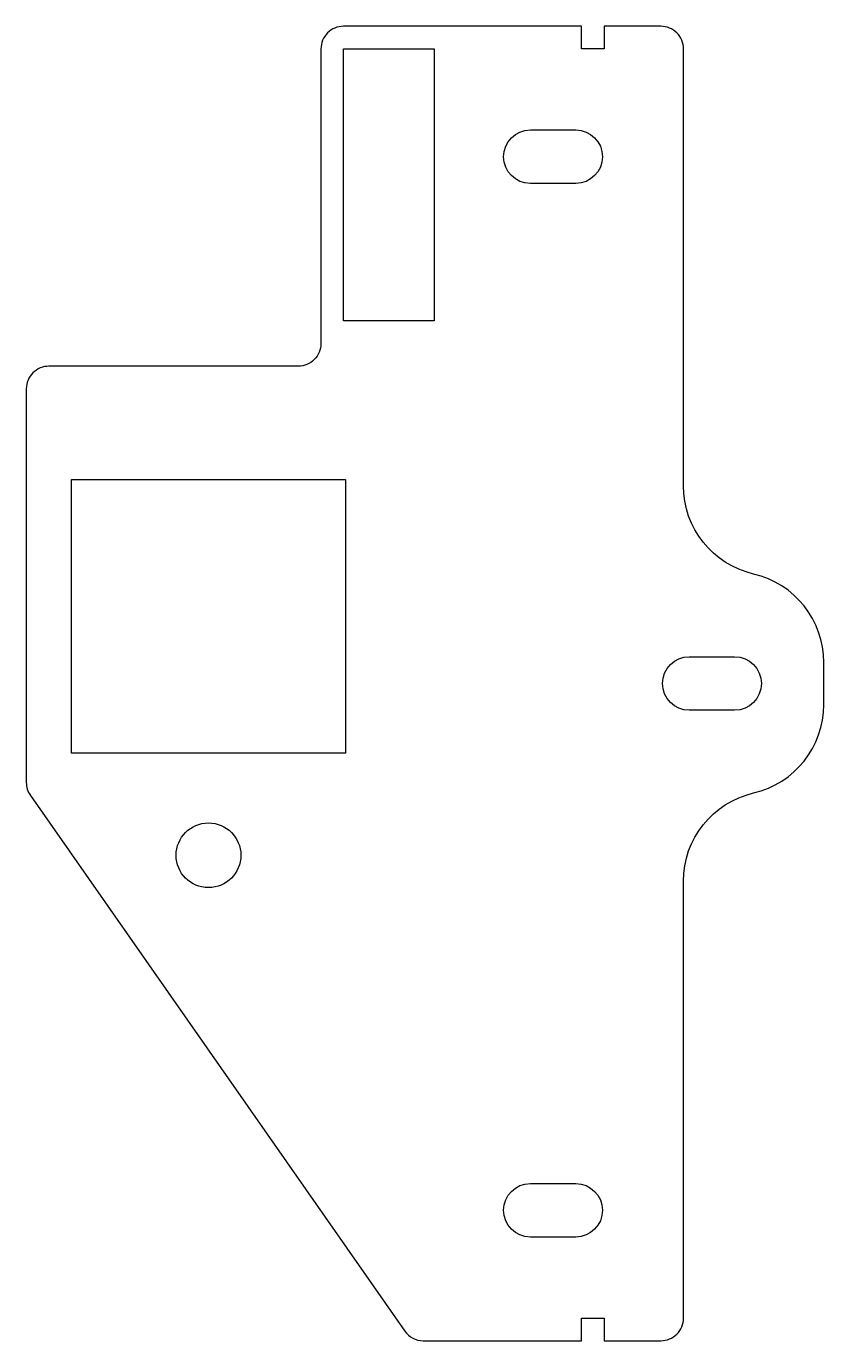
# Model space of a CAD drawing. Header units: inches. Extents: x -7.3 to 1.5, y -14.5 to 0.
import ezdxf

# ---------------------------------------------------------------- set-up
doc = ezdxf.new("R2010")
doc.units = ezdxf.units.IN
doc.header["$MEASUREMENT"] = 0

msp = doc.modelspace()

# ---------------------------------------------------------------- linework, layer by layer
for points in [[(-0.875, -14.25), (-0.875, -14.5), (-0.25, -14.5, 0.414214), (0, -14.25), (0, -9.431, -0.348756), (0.773, -8.457, 0.348756), (1.547, -7.483), (1.547, -7.017, 0.348756), (0.773, -6.043, -0.348756), (0, -5.069), (0, -0.25, 0.414214), (-0.25, 0), (-0.875, 0), (-0.875, -0.25), (-1.125, -0.25), (-1.125, 0), (-3.75, 0, 0.414214), (-4, -0.25), (-4, -3.5, -0.414214), (-4.25, -3.75), (-7, -3.75, 0.414214), (-7.25, -4), (-7.25, -8.342, 0.153714), (-7.205, -8.485), (-3.075, -14.393, 0.244906), (-2.87, -14.5), (-1.125, -14.5), (-1.125, -14.25)], [(-1.689, -1.144), (-1.189, -1.144, -1), (-1.189, -1.734), (-1.689, -1.734, -1)], [(0.064, -6.955), (0.564, -6.955, -1), (0.564, -7.545), (0.064, -7.545, -1)], [(-1.689, -12.766), (-1.189, -12.766, -1), (-1.189, -13.356), (-1.689, -13.356, -1)]]:
    msp.add_lwpolyline(points, format="xyb", close=True)
for points in [[(-3.75, -3.25), (-3.75, -0.25), (-2.75, -0.25), (-2.75, -3.25)], [(-6.75, -8.02), (-6.75, -5), (-3.73, -5), (-3.73, -8.02)]]:
    msp.add_lwpolyline(points, close=True)
msp.add_circle((-5.24, -9.145), 0.357)

doc.saveas('drawing.dxf')
